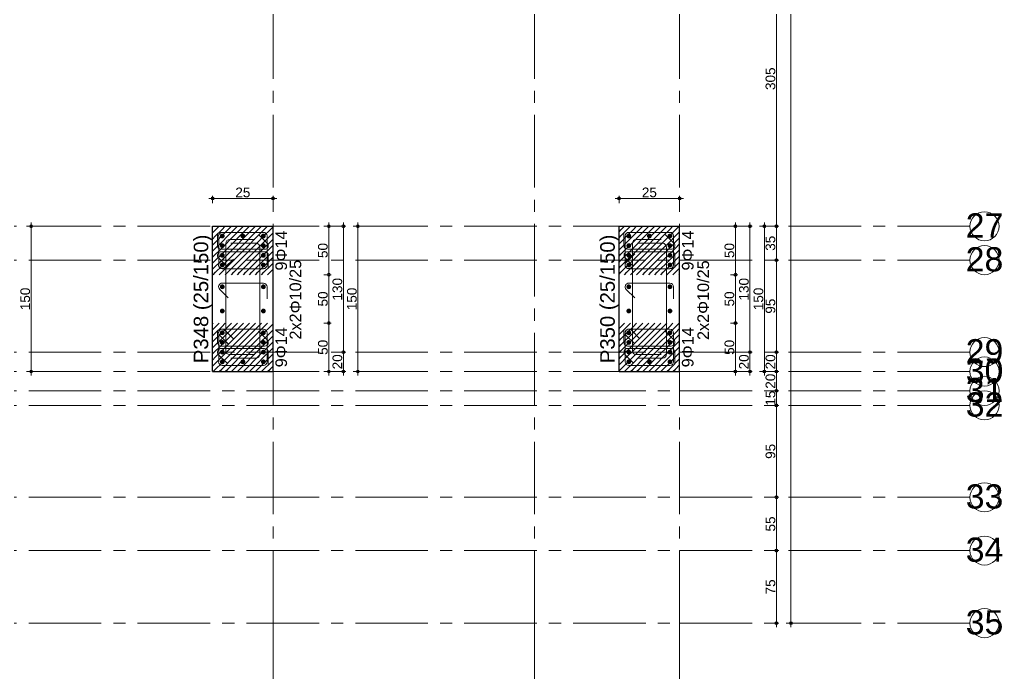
# Model space of a CAD drawing. Header units: millimetres. Extents: x 2232 to 85269, y -3593 to 5869.
# Drawn here: x 35440 to 36455, y 3116 to 3792 of the extents above; entities that cross this region are included whole.
import ezdxf

# ---------------------------------------------------------------- set-up
doc = ezdxf.new("R2010")
doc.units = ezdxf.units.MM
doc.linetypes.add('CENTER2', pattern=[112.5, 75, -12.5, 12.5, -12.5])
doc.linetypes.add('DASHDOT2', pattern=[12.7, 6.35, -3.175, 0, -3.175])
doc.layers.add('aks', color=251, linetype='DASHDOT2', lineweight=35)
for name, color, linetype in [('Donatı Yazısı', 7, 'Continuous'), ('Donatı Çizgisi', 7, 'Continuous'), ('Kolon', 7, 'Continuous'), ('Ölçülendirme', 7, 'Continuous')]:
    doc.layers.add(name, color=color, linetype=linetype)
doc.styles.add('arial_1_18', font='arial.ttf', dxfattribs={"height": 0.2})

# ---------------------------------------------------------------- blocks, each defined once
blk = doc.blocks.new('IDE999Entity6997')
at = {"layer": 'aks', "color": 250, "linetype": 'CENTER2', "lineweight": 5}
for points in [[(27135.6, 200), (27135.6, 2530)], [(27135.6, -100), (27135.6, 200)]]:
    blk.add_lwpolyline(points, dxfattribs=at)
blk = doc.blocks.new('IDE999Entity6998')
at = {"layer": 'aks', "color": 250, "linetype": 'CENTER2', "lineweight": 5}
for points in [[(27285.6, 200), (27285.6, 2530)], [(27285.6, -100), (27285.6, 200)]]:
    blk.add_lwpolyline(points, dxfattribs=at)
blk = doc.blocks.new('IDE999Entity6999')
at = {"layer": 'aks', "color": 250, "linetype": 'CENTER2', "lineweight": 5}
for points in [[(26865.6, 200), (26865.6, 2530)], [(26865.6, -100), (26865.6, 200)]]:
    blk.add_lwpolyline(points, dxfattribs=at)
blk = doc.blocks.new('IDE999Entity7019')
at = {"layer": 'aks', "color": 250, "linetype": 'CENTER2', "lineweight": 5}
for points in [[(24025.6, 610), (27285.6, 610)], [(27285.6, 610), (27585.6, 610)]]:
    blk.add_lwpolyline(points, dxfattribs=at)
at = {"layer": 'aks', "color": 30, "linetype": 'Continuous', "lineweight": 5}
blk.add_circle((27600.6, 610), 15, dxfattribs=at)
at = {"layer": 'aks', "color": 1, "linetype": 'Continuous', "lineweight": 5, "style": 'arial_1_18'}
blk.add_text('27', height=25, dxfattribs=at).set_placement((27581.2, 598.4))
blk = doc.blocks.new('IDE999Entity7020')
at = {"layer": 'aks', "color": 250, "linetype": 'CENTER2', "lineweight": 5}
for points in [[(24025.6, 460), (27285.6, 460)], [(27285.6, 460), (27585.6, 460)]]:
    blk.add_lwpolyline(points, dxfattribs=at)
at = {"layer": 'aks', "color": 30, "linetype": 'Continuous', "lineweight": 5}
blk.add_circle((27600.6, 460), 15, dxfattribs=at)
at = {"layer": 'aks', "color": 1, "linetype": 'Continuous', "lineweight": 5, "style": 'arial_1_18'}
blk.add_text('30', height=25, dxfattribs=at).set_placement((27581.2, 448.4))
blk = doc.blocks.new('IDE999Entity7021')
at = {"layer": 'aks', "color": 250, "linetype": 'CENTER2', "lineweight": 5}
for points in [[(24025.6, 480), (27285.6, 480)], [(27285.6, 480), (27585.6, 480)]]:
    blk.add_lwpolyline(points, dxfattribs=at)
at = {"layer": 'aks', "color": 30, "linetype": 'Continuous', "lineweight": 5}
blk.add_circle((27600.6, 480), 15, dxfattribs=at)
at = {"layer": 'aks', "color": 1, "linetype": 'Continuous', "lineweight": 5, "style": 'arial_1_18'}
blk.add_text('29', height=25, dxfattribs=at).set_placement((27581.2, 468.4))
blk = doc.blocks.new('IDE999Entity7022')
at = {"layer": 'aks', "color": 250, "linetype": 'CENTER2', "lineweight": 5}
for points in [[(24025.6, 440), (27285.6, 440)], [(27285.6, 440), (27585.6, 440)]]:
    blk.add_lwpolyline(points, dxfattribs=at)
at = {"layer": 'aks', "color": 30, "linetype": 'Continuous', "lineweight": 5}
blk.add_circle((27600.6, 440), 15, dxfattribs=at)
at = {"layer": 'aks', "color": 1, "linetype": 'Continuous', "lineweight": 5, "style": 'arial_1_18'}
blk.add_text('31', height=25, dxfattribs=at).set_placement((27581.2, 428.4))
blk = doc.blocks.new('IDE999Entity7023')
at = {"layer": 'aks', "color": 250, "linetype": 'CENTER2', "lineweight": 5}
for points in [[(24025.6, 575), (27285.6, 575)], [(27285.6, 575), (27585.6, 575)]]:
    blk.add_lwpolyline(points, dxfattribs=at)
at = {"layer": 'aks', "color": 30, "linetype": 'Continuous', "lineweight": 5}
blk.add_circle((27600.6, 575), 15, dxfattribs=at)
at = {"layer": 'aks', "color": 1, "linetype": 'Continuous', "lineweight": 5, "style": 'arial_1_18'}
blk.add_text('28', height=25, dxfattribs=at).set_placement((27581.2, 563.4))
blk = doc.blocks.new('IDE999Entity7024')
at = {"layer": 'aks', "color": 250, "linetype": 'CENTER2', "lineweight": 5}
for points in [[(24025.6, 425), (27285.6, 425)], [(27285.6, 425), (27585.6, 425)]]:
    blk.add_lwpolyline(points, dxfattribs=at)
at = {"layer": 'aks', "color": 30, "linetype": 'Continuous', "lineweight": 5}
blk.add_circle((27600.6, 425), 15, dxfattribs=at)
at = {"layer": 'aks', "color": 1, "linetype": 'Continuous', "lineweight": 5, "style": 'arial_1_18'}
blk.add_text('32', height=25, dxfattribs=at).set_placement((27581.2, 413.4))
blk = doc.blocks.new('IDE999Entity7025')
at = {"layer": 'aks', "color": 250, "linetype": 'CENTER2', "lineweight": 5}
for points in [[(24025.6, 330), (27285.6, 330)], [(27285.6, 330), (27585.6, 330)]]:
    blk.add_lwpolyline(points, dxfattribs=at)
at = {"layer": 'aks', "color": 30, "linetype": 'Continuous', "lineweight": 5}
blk.add_circle((27600.6, 330), 15, dxfattribs=at)
at = {"layer": 'aks', "color": 1, "linetype": 'Continuous', "lineweight": 5, "style": 'arial_1_18'}
blk.add_text('33', height=25, dxfattribs=at).set_placement((27581.2, 318.4))
blk = doc.blocks.new('IDE999Entity7026')
at = {"layer": 'aks', "color": 250, "linetype": 'CENTER2', "lineweight": 5}
for points in [[(24025.6, 275), (27285.6, 275)], [(27285.6, 275), (27585.6, 275)]]:
    blk.add_lwpolyline(points, dxfattribs=at)
at = {"layer": 'aks', "color": 30, "linetype": 'Continuous', "lineweight": 5}
blk.add_circle((27600.6, 275), 15, dxfattribs=at)
at = {"layer": 'aks', "color": 1, "linetype": 'Continuous', "lineweight": 5, "style": 'arial_1_18'}
blk.add_text('34', height=25, dxfattribs=at).set_placement((27581.2, 263.4))
blk = doc.blocks.new('IDE999Entity7027')
at = {"layer": 'aks', "color": 250, "linetype": 'CENTER2', "lineweight": 5}
for points in [[(24025.6, 200), (27285.6, 200)], [(27285.6, 200), (27585.6, 200)]]:
    blk.add_lwpolyline(points, dxfattribs=at)
at = {"layer": 'aks', "color": 30, "linetype": 'Continuous', "lineweight": 5}
blk.add_circle((27600.6, 200), 15, dxfattribs=at)
at = {"layer": 'aks', "color": 1, "linetype": 'Continuous', "lineweight": 5, "style": 'arial_1_18'}
blk.add_text('35', height=25, dxfattribs=at).set_placement((27581.2, 188.4))

msp = doc.modelspace()

# ---------------------------------------------------------------- hatches: boundary and pattern name
at = {"layer": 'Donatı Çizgisi', "linetype": 'Continuous', "lineweight": 5}
h = msp.add_hatch(color=5, dxfattribs=at)
edge = h.paths.add_edge_path(flags=0)
edge.add_arc((35649.2, 3568.2), 2.5, 0, 360)
h = msp.add_hatch(color=5, dxfattribs=at)
edge = h.paths.add_edge_path(flags=0)
edge.add_arc((35670.5, 3568.2), 2.5, 0, 360)
h = msp.add_hatch(color=5, dxfattribs=at)
edge = h.paths.add_edge_path(flags=0)
edge.add_arc((35691.7, 3568.2), 2.5, 0, 360)
h = msp.add_hatch(color=5, dxfattribs=at)
edge = h.paths.add_edge_path(flags=0)
edge.add_arc((36069.2, 3568.2), 2.5, 0, 360)
h = msp.add_hatch(color=5, dxfattribs=at)
edge = h.paths.add_edge_path(flags=0)
edge.add_arc((36090.5, 3568.2), 2.5, 0, 360)
h = msp.add_hatch(color=5, dxfattribs=at)
edge = h.paths.add_edge_path(flags=0)
edge.add_arc((36111.7, 3568.2), 2.5, 0, 360)
h = msp.add_hatch(color=5, dxfattribs=at)
edge = h.paths.add_edge_path(flags=0)
edge.add_arc((35649.2, 3558.2), 2.5, 0, 360)
h = msp.add_hatch(color=5, dxfattribs=at)
edge = h.paths.add_edge_path(flags=0)
edge.add_arc((35691.7, 3558.2), 2.5, 0, 360)
h = msp.add_hatch(color=5, dxfattribs=at)
edge = h.paths.add_edge_path(flags=0)
edge.add_arc((36069.2, 3558.2), 2.5, 0, 360)
h = msp.add_hatch(color=5, dxfattribs=at)
edge = h.paths.add_edge_path(flags=0)
edge.add_arc((36111.7, 3558.2), 2.5, 0, 360)
h = msp.add_hatch(color=5, dxfattribs=at)
edge = h.paths.add_edge_path(flags=0)
edge.add_arc((35649.2, 3548.2), 2.5, 0, 360)
h = msp.add_hatch(color=5, dxfattribs=at)
edge = h.paths.add_edge_path(flags=0)
edge.add_arc((35691.7, 3548.2), 2.5, 0, 360)
h = msp.add_hatch(color=5, dxfattribs=at)
edge = h.paths.add_edge_path(flags=0)
edge.add_arc((36069.2, 3548.2), 2.5, 0, 360)
h = msp.add_hatch(color=5, dxfattribs=at)
edge = h.paths.add_edge_path(flags=0)
edge.add_arc((36111.7, 3548.2), 2.5, 0, 360)
h = msp.add_hatch(color=5, dxfattribs=at)
edge = h.paths.add_edge_path(flags=0)
edge.add_arc((35649.2, 3538.2), 2.5, 0, 360)
h = msp.add_hatch(color=5, dxfattribs=at)
edge = h.paths.add_edge_path(flags=0)
edge.add_arc((35691.7, 3538.2), 2.5, 0, 360)
h = msp.add_hatch(color=5, dxfattribs=at)
edge = h.paths.add_edge_path(flags=0)
edge.add_arc((36069.2, 3538.2), 2.5, 0, 360)
h = msp.add_hatch(color=5, dxfattribs=at)
edge = h.paths.add_edge_path(flags=0)
edge.add_arc((36111.7, 3538.2), 2.5, 0, 360)
h = msp.add_hatch(color=5, dxfattribs=at)
edge = h.paths.add_edge_path(flags=0)
edge.add_arc((35649.2, 3515.7), 2.5, 0, 360)
h = msp.add_hatch(color=5, dxfattribs=at)
edge = h.paths.add_edge_path(flags=0)
edge.add_arc((35691.7, 3515.7), 2.5, 0, 360)
h = msp.add_hatch(color=5, dxfattribs=at)
edge = h.paths.add_edge_path(flags=0)
edge.add_arc((36069.2, 3515.7), 2.5, 0, 360)
h = msp.add_hatch(color=5, dxfattribs=at)
edge = h.paths.add_edge_path(flags=0)
edge.add_arc((36111.7, 3515.7), 2.5, 0, 360)
h = msp.add_hatch(color=5, dxfattribs=at)
edge = h.paths.add_edge_path(flags=0)
edge.add_arc((35649.2, 3490.7), 2.5, 0, 360)
h = msp.add_hatch(color=5, dxfattribs=at)
edge = h.paths.add_edge_path(flags=0)
edge.add_arc((35691.7, 3490.7), 2.5, 0, 360)
h = msp.add_hatch(color=5, dxfattribs=at)
edge = h.paths.add_edge_path(flags=0)
edge.add_arc((36069.2, 3490.7), 2.5, 0, 360)
h = msp.add_hatch(color=5, dxfattribs=at)
edge = h.paths.add_edge_path(flags=0)
edge.add_arc((36111.7, 3490.7), 2.5, 0, 360)
h = msp.add_hatch(color=5, dxfattribs=at)
edge = h.paths.add_edge_path(flags=0)
edge.add_arc((35649.2, 3468.2), 2.5, 0, 360)
h = msp.add_hatch(color=5, dxfattribs=at)
edge = h.paths.add_edge_path(flags=0)
edge.add_arc((35691.7, 3468.2), 2.5, 0, 360)
h = msp.add_hatch(color=5, dxfattribs=at)
edge = h.paths.add_edge_path(flags=0)
edge.add_arc((36069.2, 3468.2), 2.5, 0, 360)
h = msp.add_hatch(color=5, dxfattribs=at)
edge = h.paths.add_edge_path(flags=0)
edge.add_arc((36111.7, 3468.2), 2.5, 0, 360)
h = msp.add_hatch(color=5, dxfattribs=at)
edge = h.paths.add_edge_path(flags=0)
edge.add_arc((35649.2, 3458.2), 2.5, 0, 360)
h = msp.add_hatch(color=5, dxfattribs=at)
edge = h.paths.add_edge_path(flags=0)
edge.add_arc((35691.7, 3458.2), 2.5, 0, 360)
h = msp.add_hatch(color=5, dxfattribs=at)
edge = h.paths.add_edge_path(flags=0)
edge.add_arc((36069.2, 3458.2), 2.5, 0, 360)
h = msp.add_hatch(color=5, dxfattribs=at)
edge = h.paths.add_edge_path(flags=0)
edge.add_arc((36111.7, 3458.2), 2.5, 0, 360)
h = msp.add_hatch(color=5, dxfattribs=at)
edge = h.paths.add_edge_path(flags=0)
edge.add_arc((35649.2, 3448.2), 2.5, 0, 360)
h = msp.add_hatch(color=5, dxfattribs=at)
edge = h.paths.add_edge_path(flags=0)
edge.add_arc((35691.7, 3448.2), 2.5, 0, 360)
h = msp.add_hatch(color=5, dxfattribs=at)
edge = h.paths.add_edge_path(flags=0)
edge.add_arc((36069.2, 3448.2), 2.5, 0, 360)
h = msp.add_hatch(color=5, dxfattribs=at)
edge = h.paths.add_edge_path(flags=0)
edge.add_arc((36111.7, 3448.2), 2.5, 0, 360)
h = msp.add_hatch(color=5, dxfattribs=at)
edge = h.paths.add_edge_path(flags=0)
edge.add_arc((35649.2, 3438.2), 2.5, 0, 360)
h = msp.add_hatch(color=5, dxfattribs=at)
edge = h.paths.add_edge_path(flags=0)
edge.add_arc((35670.5, 3438.2), 2.5, 0, 360)
h = msp.add_hatch(color=5, dxfattribs=at)
edge = h.paths.add_edge_path(flags=0)
edge.add_arc((35691.7, 3438.2), 2.5, 0, 360)
h = msp.add_hatch(color=5, dxfattribs=at)
edge = h.paths.add_edge_path(flags=0)
edge.add_arc((36069.2, 3438.2), 2.5, 0, 360)
h = msp.add_hatch(color=5, dxfattribs=at)
edge = h.paths.add_edge_path(flags=0)
edge.add_arc((36090.5, 3438.2), 2.5, 0, 360)
h = msp.add_hatch(color=5, dxfattribs=at)
edge = h.paths.add_edge_path(flags=0)
edge.add_arc((36111.7, 3438.2), 2.5, 0, 360)

# ---------------------------------------------------------------- linework, layer by layer
at = {"layer": 'Donatı Çizgisi', "color": 1, "linetype": 'Continuous', "lineweight": 5}
for points in [[(35644.2, 3558.2), (35644.2, 3570.7)], [(35656.7, 3564.4), (35682.7, 3564.4)], [(35686.8, 3569.7), (35695.6, 3560.8)], [(36064.2, 3558.2), (36064.2, 3570.7)], [(36076.7, 3564.4), (36102.7, 3564.4)], [(36106.8, 3569.7), (36115.6, 3560.8)], [(35693, 3554.4), (35648, 3554.4)], [(35653, 3449.4), (35653, 3560.7)], [(35684.2, 3560.7), (35658.2, 3560.7)], [(35688, 3445.7), (35688, 3556.9)], [(36113, 3554.4), (36068, 3554.4)], [(36073, 3449.4), (36073, 3560.7)], [(36104.2, 3560.7), (36078.2, 3560.7)], [(36108, 3445.7), (36108, 3556.9)], [(35654.2, 3536.7), (35645.3, 3545.5)], [(35648, 3551.9), (35693, 3551.9)], [(35696.7, 3548.2), (35696.7, 3535.7)], [(36074.2, 3536.7), (36065.3, 3545.5)], [(36068, 3551.9), (36113, 3551.9)], [(36116.7, 3548.2), (36116.7, 3535.7)], [(35655.4, 3504.2), (35646.6, 3513)], [(35649.2, 3519.4), (35691.7, 3519.4)], [(35695.5, 3515.7), (35695.5, 3503.2)], [(36075.4, 3504.2), (36066.6, 3513)], [(36069.2, 3519.4), (36111.7, 3519.4)], [(36115.5, 3515.7), (36115.5, 3503.2)], [(35644.2, 3458.2), (35644.2, 3470.7)], [(35686.8, 3469.7), (35695.6, 3460.8)], [(36064.2, 3458.2), (36064.2, 3470.7)], [(36106.8, 3469.7), (36115.6, 3460.8)], [(35693, 3454.4), (35648, 3454.4)], [(35648, 3451.9), (35693, 3451.9)], [(36113, 3454.4), (36068, 3454.4)], [(36068, 3451.9), (36113, 3451.9)], [(35654.2, 3436.7), (35645.3, 3445.5)], [(35682.7, 3445.7), (35656.7, 3445.7)], [(35658.2, 3441.9), (35684.2, 3441.9)], [(35696.7, 3448.2), (35696.7, 3435.7)], [(36074.2, 3436.7), (36065.3, 3445.5)], [(36102.7, 3445.7), (36076.7, 3445.7)], [(36078.2, 3441.9), (36104.2, 3441.9)], [(36116.7, 3448.2), (36116.7, 3435.7)]]:
    msp.add_lwpolyline(points, dxfattribs=at)
at = {"layer": 'Donatı Çizgisi', "color": 5, "linetype": 'Continuous', "lineweight": 5}
for points in [[(35645.5, 3538.2), (35645.5, 3568.2)], [(35649.2, 3571.9), (35691.7, 3571.9)], [(35695.5, 3568.2), (35695.5, 3538.2)], [(36065.5, 3538.2), (36065.5, 3568.2)], [(36069.2, 3571.9), (36111.7, 3571.9)], [(36115.5, 3568.2), (36115.5, 3538.2)], [(35646.6, 3540.8), (35655.4, 3549.7)], [(35660.7, 3544.4), (35651.9, 3535.5)], [(36066.6, 3540.8), (36075.4, 3549.7)], [(36080.7, 3544.4), (36071.9, 3535.5)], [(35691.7, 3534.4), (35649.2, 3534.4)], [(36111.7, 3534.4), (36069.2, 3534.4)], [(35645.5, 3468.2), (35645.5, 3438.2)], [(35646.6, 3465.5), (35655.4, 3456.7)], [(35691.7, 3471.9), (35649.2, 3471.9)], [(35660.7, 3462), (35651.9, 3470.8)], [(35695.5, 3438.2), (35695.5, 3468.2)], [(36065.5, 3468.2), (36065.5, 3438.2)], [(36066.6, 3465.5), (36075.4, 3456.7)], [(36111.7, 3471.9), (36069.2, 3471.9)], [(36080.7, 3462), (36071.9, 3470.8)], [(36115.5, 3438.2), (36115.5, 3468.2)], [(35649.2, 3434.4), (35691.7, 3434.4)], [(36069.2, 3434.4), (36111.7, 3434.4)]]:
    msp.add_lwpolyline(points, dxfattribs=at)
for centre, start, end in [((35649.2, 3568.2), 90, 180), ((35691.7, 3568.2), 0, 90), ((36069.2, 3568.2), 90, 180), ((36111.7, 3568.2), 0, 90), ((35649.2, 3538.2), 135, 270), ((35649.2, 3538.2), 180, 315), ((35691.7, 3538.2), 270, 0), ((36069.2, 3538.2), 135, 270), ((36069.2, 3538.2), 180, 315), ((36111.7, 3538.2), 270, 0), ((35649.2, 3468.2), 45, 180), ((35649.2, 3468.2), 90, 225), ((35691.7, 3468.2), 0, 90), ((36069.2, 3468.2), 45, 180), ((36069.2, 3468.2), 90, 225), ((36111.7, 3468.2), 0, 90), ((35649.2, 3438.2), 180, 270), ((35691.7, 3438.2), 270, 0), ((36069.2, 3438.2), 180, 270), ((36111.7, 3438.2), 270, 0)]:
    msp.add_arc(centre, 3.75, start, end, dxfattribs=at)
at = {"layer": 'Donatı Çizgisi', "color": 1, "linetype": 'Continuous', "lineweight": 5}
for centre, start, end in [((35656.7, 3560.7), 90, 180), ((36076.7, 3560.7), 90, 180), ((35648, 3558.2), 180, 270), ((35684.2, 3556.9), 0, 90), ((35693, 3558.2), 270, 45), ((36068, 3558.2), 180, 270), ((36104.2, 3556.9), 0, 90), ((36113, 3558.2), 270, 45), ((35648, 3548.2), 90, 225), ((35693, 3548.2), 0, 90), ((36068, 3548.2), 90, 225), ((36113, 3548.2), 0, 90), ((35649.2, 3515.7), 90, 225), ((35691.7, 3515.7), 0, 90), ((36069.2, 3515.7), 90, 225), ((36111.7, 3515.7), 0, 90), ((35648, 3458.2), 180, 270), ((35648, 3448.2), 90, 225), ((35693, 3458.2), 270, 45), ((35693, 3448.2), 0, 90), ((36068, 3458.2), 180, 270), ((36068, 3448.2), 90, 225), ((36113, 3458.2), 270, 45), ((36113, 3448.2), 0, 90), ((35656.7, 3449.4), 180, 270), ((35684.2, 3445.7), 270, 0), ((36076.7, 3449.4), 180, 270), ((36104.2, 3445.7), 270, 0)]:
    msp.add_arc(centre, 3.75, start, end, dxfattribs=at)
at = {"layer": 'Kolon', "color": 251, "linetype": 'Continuous', "lineweight": -3}
for points in [[(35639.2, 3571.3), (35646.1, 3578.2)], [(35639.2, 3577.5), (35639.8, 3578.2)], [(35642.3, 3568.2), (35648.6, 3574.4)], [(35648.6, 3568.2), (35658.6, 3578.2)], [(35648.6, 3574.4), (35652.3, 3578.2)], [(35654.8, 3568.2), (35661.1, 3574.4)], [(35661.1, 3568.2), (35671.1, 3578.2)], [(35661.1, 3574.4), (35664.8, 3578.2)], [(35667.3, 3568.2), (35673.6, 3574.4)], [(35673.6, 3568.2), (35683.6, 3578.2)], [(35673.6, 3574.4), (35677.3, 3578.2)], [(35679.8, 3568.2), (35686.1, 3574.4)], [(35686.1, 3568.2), (35696.1, 3578.2)], [(35686.1, 3574.4), (35689.8, 3578.2)], [(35692.3, 3568.2), (35698.6, 3574.4)], [(35698.6, 3574.4), (35701.7, 3577.5)], [(36059.2, 3572.5), (36061.1, 3574.4)], [(36061.1, 3568.2), (36071.1, 3578.2)], [(36061.1, 3574.4), (36064.8, 3578.2)], [(36067.3, 3568.2), (36073.6, 3574.4)], [(36073.6, 3568.2), (36083.6, 3578.2)], [(36073.6, 3574.4), (36077.3, 3578.2)], [(36079.8, 3568.2), (36086.1, 3574.4)], [(36086.1, 3568.2), (36096.1, 3578.2)], [(36086.1, 3574.4), (36089.8, 3578.2)], [(36092.3, 3568.2), (36098.6, 3574.4)], [(36098.6, 3568.2), (36108.6, 3578.2)], [(36098.6, 3574.4), (36102.3, 3578.2)], [(36104.8, 3568.2), (36111.1, 3574.4)], [(36111.1, 3568.2), (36121.1, 3578.2)], [(36111.1, 3574.4), (36114.8, 3578.2)], [(35639.2, 3558.8), (35648.6, 3568.2)], [(35639.2, 3565), (35642.3, 3568.2)], [(35648.6, 3555.7), (35661.1, 3568.2)], [(35648.6, 3561.9), (35654.8, 3568.2)], [(35661.1, 3555.7), (35673.6, 3568.2)], [(35661.1, 3561.9), (35667.3, 3568.2)], [(35673.6, 3555.7), (35686.1, 3568.2)], [(35673.6, 3561.9), (35679.8, 3568.2)], [(35686.1, 3555.7), (35698.6, 3568.2)], [(35686.1, 3561.9), (35692.3, 3568.2)], [(35698.6, 3568.2), (35701.7, 3571.3)], [(35698.6, 3561.9), (35701.7, 3565)], [(36059.2, 3566.3), (36061.1, 3568.2)], [(36061.1, 3555.7), (36073.6, 3568.2)], [(36061.1, 3561.9), (36067.3, 3568.2)], [(36073.6, 3555.7), (36086.1, 3568.2)], [(36073.6, 3561.9), (36079.8, 3568.2)], [(36086.1, 3555.7), (36098.6, 3568.2)], [(36086.1, 3561.9), (36092.3, 3568.2)], [(36098.6, 3555.7), (36111.1, 3568.2)], [(36098.6, 3561.9), (36104.8, 3568.2)], [(36111.1, 3561.9), (36117.3, 3568.2)], [(36111.1, 3555.7), (36121.7, 3566.3)], [(36117.3, 3568.2), (36121.7, 3572.5)], [(35639.2, 3546.3), (35648.6, 3555.7)], [(35639.2, 3552.5), (35642.3, 3555.7)], [(35642.3, 3555.7), (35648.6, 3561.9)], [(35648.6, 3543.2), (35661.1, 3555.7)], [(35648.6, 3549.4), (35654.8, 3555.7)], [(35654.8, 3555.7), (35661.1, 3561.9)], [(35661.1, 3543.2), (35673.6, 3555.7)], [(35661.1, 3549.4), (35667.3, 3555.7)], [(35667.3, 3555.7), (35673.6, 3561.9)], [(35673.6, 3543.2), (35686.1, 3555.7)], [(35673.6, 3549.4), (35679.8, 3555.7)], [(35679.8, 3555.7), (35686.1, 3561.9)], [(35686.1, 3543.2), (35698.6, 3555.7)], [(35686.1, 3549.4), (35692.3, 3555.7)], [(35692.3, 3555.7), (35698.6, 3561.9)], [(35698.6, 3555.7), (35701.7, 3558.8)], [(36059.2, 3560), (36061.1, 3561.9)], [(36059.2, 3553.8), (36061.1, 3555.7)], [(36061.1, 3543.2), (36073.6, 3555.7)], [(36061.1, 3549.4), (36067.3, 3555.7)], [(36067.3, 3555.7), (36073.6, 3561.9)], [(36073.6, 3543.2), (36086.1, 3555.7)], [(36073.6, 3549.4), (36079.8, 3555.7)], [(36079.8, 3555.7), (36086.1, 3561.9)], [(36086.1, 3543.2), (36098.6, 3555.7)], [(36086.1, 3549.4), (36092.3, 3555.7)], [(36092.3, 3555.7), (36098.6, 3561.9)], [(36098.6, 3543.2), (36111.1, 3555.7)], [(36098.6, 3549.4), (36104.8, 3555.7)], [(36104.8, 3555.7), (36111.1, 3561.9)], [(36111.1, 3549.4), (36117.3, 3555.7)], [(36111.1, 3543.2), (36121.7, 3553.8)], [(36117.3, 3555.7), (36121.7, 3560)], [(35642.3, 3543.2), (35648.6, 3549.4)], [(35654.8, 3543.2), (35661.1, 3549.4)], [(35667.3, 3543.2), (35673.6, 3549.4)], [(35679.8, 3543.2), (35686.1, 3549.4)], [(35692.3, 3543.2), (35698.6, 3549.4)], [(35698.6, 3549.4), (35701.7, 3552.5)], [(35698.6, 3543.2), (35701.7, 3546.3)], [(36059.2, 3547.5), (36061.1, 3549.4)], [(36067.3, 3543.2), (36073.6, 3549.4)], [(36079.8, 3543.2), (36086.1, 3549.4)], [(36092.3, 3543.2), (36098.6, 3549.4)], [(36104.8, 3543.2), (36111.1, 3549.4)], [(36117.3, 3543.2), (36121.7, 3547.5)], [(35639.2, 3533.8), (35648.6, 3543.2)], [(35639.2, 3540), (35642.3, 3543.2)], [(35642.3, 3530.7), (35648.6, 3536.9)], [(35648.6, 3530.7), (35661.1, 3543.2)], [(35648.6, 3536.9), (35654.8, 3543.2)], [(35654.8, 3530.7), (35661.1, 3536.9)], [(35661.1, 3530.7), (35673.6, 3543.2)], [(35661.1, 3536.9), (35667.3, 3543.2)], [(35667.3, 3530.7), (35673.6, 3536.9)], [(35673.6, 3530.7), (35686.1, 3543.2)], [(35673.6, 3536.9), (35679.8, 3543.2)], [(35679.8, 3530.7), (35686.1, 3536.9)], [(35686.1, 3530.7), (35698.6, 3543.2)], [(35686.1, 3536.9), (35692.3, 3543.2)], [(35692.3, 3530.7), (35698.6, 3536.9)], [(35698.6, 3536.9), (35701.7, 3540)], [(35698.6, 3530.7), (35701.7, 3533.8)], [(36059.2, 3541.3), (36061.1, 3543.2)], [(36059.2, 3535), (36061.1, 3536.9)], [(36061.1, 3530.7), (36073.6, 3543.2)], [(36061.1, 3536.9), (36067.3, 3543.2)], [(36067.3, 3530.7), (36073.6, 3536.9)], [(36073.6, 3530.7), (36086.1, 3543.2)], [(36073.6, 3536.9), (36079.8, 3543.2)], [(36079.8, 3530.7), (36086.1, 3536.9)], [(36086.1, 3530.7), (36098.6, 3543.2)], [(36086.1, 3536.9), (36092.3, 3543.2)], [(36092.3, 3530.7), (36098.6, 3536.9)], [(36098.6, 3530.7), (36111.1, 3543.2)], [(36098.6, 3536.9), (36104.8, 3543.2)], [(36104.8, 3530.7), (36111.1, 3536.9)], [(36111.1, 3536.9), (36117.3, 3543.2)], [(36111.1, 3530.7), (36121.7, 3541.3)], [(36117.3, 3530.7), (36121.7, 3535)], [(35639.8, 3528.2), (35642.3, 3530.7)], [(35646.1, 3528.2), (35648.6, 3530.7)], [(35652.3, 3528.2), (35654.8, 3530.7)], [(35658.6, 3528.2), (35661.1, 3530.7)], [(35664.8, 3528.2), (35667.3, 3530.7)], [(35671.1, 3528.2), (35673.6, 3530.7)], [(35677.3, 3528.2), (35679.8, 3530.7)], [(35683.6, 3528.2), (35686.1, 3530.7)], [(35689.8, 3528.2), (35692.3, 3530.7)], [(35696.1, 3528.2), (35698.6, 3530.7)], [(36059.2, 3528.8), (36061.1, 3530.7)], [(36064.8, 3528.2), (36067.3, 3530.7)], [(36071.1, 3528.2), (36073.6, 3530.7)], [(36077.3, 3528.2), (36079.8, 3530.7)], [(36083.6, 3528.2), (36086.1, 3530.7)], [(36089.8, 3528.2), (36092.3, 3530.7)], [(36096.1, 3528.2), (36098.6, 3530.7)], [(36102.3, 3528.2), (36104.8, 3530.7)], [(36108.6, 3528.2), (36111.1, 3530.7)], [(36114.8, 3528.2), (36117.3, 3530.7)], [(36121.1, 3528.2), (36121.7, 3528.8)], [(35639.2, 3471.3), (35646.1, 3478.2)], [(35639.2, 3477.5), (35639.8, 3478.2)], [(35642.3, 3468.2), (35648.6, 3474.4)], [(35648.6, 3468.2), (35658.6, 3478.2)], [(35648.6, 3474.4), (35652.3, 3478.2)], [(35654.8, 3468.2), (35661.1, 3474.4)], [(35661.1, 3468.2), (35671.1, 3478.2)], [(35661.1, 3474.4), (35664.8, 3478.2)], [(35667.3, 3468.2), (35673.6, 3474.4)], [(35673.6, 3468.2), (35683.6, 3478.2)], [(35673.6, 3474.4), (35677.3, 3478.2)], [(35679.8, 3468.2), (35686.1, 3474.4)], [(35686.1, 3468.2), (35696.1, 3478.2)], [(35686.1, 3474.4), (35689.8, 3478.2)], [(35692.3, 3468.2), (35698.6, 3474.4)], [(35698.6, 3474.4), (35701.7, 3477.5)], [(36059.2, 3472.5), (36061.1, 3474.4)], [(36061.1, 3468.2), (36071.1, 3478.2)], [(36061.1, 3474.4), (36064.8, 3478.2)], [(36067.3, 3468.2), (36073.6, 3474.4)], [(36073.6, 3468.2), (36083.6, 3478.2)], [(36073.6, 3474.4), (36077.3, 3478.2)], [(36079.8, 3468.2), (36086.1, 3474.4)], [(36086.1, 3468.2), (36096.1, 3478.2)], [(36086.1, 3474.4), (36089.8, 3478.2)], [(36092.3, 3468.2), (36098.6, 3474.4)], [(36098.6, 3468.2), (36108.6, 3478.2)], [(36098.6, 3474.4), (36102.3, 3478.2)], [(36104.8, 3468.2), (36111.1, 3474.4)], [(36111.1, 3468.2), (36121.1, 3478.2)], [(36111.1, 3474.4), (36114.8, 3478.2)], [(36117.3, 3468.2), (36121.7, 3472.5)], [(35639.2, 3458.8), (35648.6, 3468.2)], [(35639.2, 3465), (35642.3, 3468.2)], [(35648.6, 3455.7), (35661.1, 3468.2)], [(35648.6, 3461.9), (35654.8, 3468.2)], [(35661.1, 3455.7), (35673.6, 3468.2)], [(35661.1, 3461.9), (35667.3, 3468.2)], [(35673.6, 3455.7), (35686.1, 3468.2)], [(35673.6, 3461.9), (35679.8, 3468.2)], [(35686.1, 3455.7), (35698.6, 3468.2)], [(35686.1, 3461.9), (35692.3, 3468.2)], [(35698.6, 3468.2), (35701.7, 3471.3)], [(35698.6, 3461.9), (35701.7, 3465)], [(36059.2, 3466.3), (36061.1, 3468.2)], [(36061.1, 3455.7), (36073.6, 3468.2)], [(36061.1, 3461.9), (36067.3, 3468.2)], [(36073.6, 3455.7), (36086.1, 3468.2)], [(36073.6, 3461.9), (36079.8, 3468.2)], [(36086.1, 3455.7), (36098.6, 3468.2)], [(36086.1, 3461.9), (36092.3, 3468.2)], [(36098.6, 3455.7), (36111.1, 3468.2)], [(36098.6, 3461.9), (36104.8, 3468.2)], [(36111.1, 3461.9), (36117.3, 3468.2)], [(36111.1, 3455.7), (36121.7, 3466.3)], [(35639.2, 3446.3), (35648.6, 3455.7)], [(35639.2, 3452.5), (35642.3, 3455.7)], [(35642.3, 3455.7), (35648.6, 3461.9)], [(35648.6, 3443.2), (35661.1, 3455.7)], [(35648.6, 3449.4), (35654.8, 3455.7)], [(35654.8, 3455.7), (35661.1, 3461.9)], [(35661.1, 3443.2), (35673.6, 3455.7)], [(35661.1, 3449.4), (35667.3, 3455.7)], [(35667.3, 3455.7), (35673.6, 3461.9)], [(35673.6, 3443.2), (35686.1, 3455.7)], [(35673.6, 3449.4), (35679.8, 3455.7)], [(35679.8, 3455.7), (35686.1, 3461.9)], [(35686.1, 3443.2), (35698.6, 3455.7)], [(35686.1, 3449.4), (35692.3, 3455.7)], [(35692.3, 3455.7), (35698.6, 3461.9)], [(35698.6, 3455.7), (35701.7, 3458.8)], [(35698.6, 3449.4), (35701.7, 3452.5)], [(36059.2, 3460), (36061.1, 3461.9)], [(36059.2, 3453.8), (36061.1, 3455.7)], [(36061.1, 3443.2), (36073.6, 3455.7)], [(36061.1, 3449.4), (36067.3, 3455.7)], [(36067.3, 3455.7), (36073.6, 3461.9)], [(36073.6, 3443.2), (36086.1, 3455.7)], [(36073.6, 3449.4), (36079.8, 3455.7)], [(36079.8, 3455.7), (36086.1, 3461.9)], [(36086.1, 3443.2), (36098.6, 3455.7)], [(36086.1, 3449.4), (36092.3, 3455.7)], [(36092.3, 3455.7), (36098.6, 3461.9)], [(36098.6, 3443.2), (36111.1, 3455.7)], [(36098.6, 3449.4), (36104.8, 3455.7)], [(36104.8, 3455.7), (36111.1, 3461.9)], [(36111.1, 3449.4), (36117.3, 3455.7)], [(36111.1, 3443.2), (36121.7, 3453.8)], [(36117.3, 3455.7), (36121.7, 3460)], [(35639.2, 3433.8), (35648.6, 3443.2)], [(35639.2, 3440), (35642.3, 3443.2)], [(35642.3, 3443.2), (35648.6, 3449.4)], [(35648.6, 3430.7), (35661.1, 3443.2)], [(35648.6, 3436.9), (35654.8, 3443.2)], [(35654.8, 3443.2), (35661.1, 3449.4)], [(35661.1, 3430.7), (35673.6, 3443.2)], [(35661.1, 3436.9), (35667.3, 3443.2)], [(35667.3, 3443.2), (35673.6, 3449.4)], [(35673.6, 3430.7), (35686.1, 3443.2)], [(35673.6, 3436.9), (35679.8, 3443.2)], [(35679.8, 3443.2), (35686.1, 3449.4)], [(35686.1, 3430.7), (35698.6, 3443.2)], [(35686.1, 3436.9), (35692.3, 3443.2)], [(35692.3, 3443.2), (35698.6, 3449.4)], [(35698.6, 3443.2), (35701.7, 3446.3)], [(36059.2, 3447.5), (36061.1, 3449.4)], [(36059.2, 3441.3), (36061.1, 3443.2)], [(36061.1, 3430.7), (36073.6, 3443.2)], [(36061.1, 3436.9), (36067.3, 3443.2)], [(36067.3, 3443.2), (36073.6, 3449.4)], [(36073.6, 3430.7), (36086.1, 3443.2)], [(36073.6, 3436.9), (36079.8, 3443.2)], [(36079.8, 3443.2), (36086.1, 3449.4)], [(36086.1, 3430.7), (36098.6, 3443.2)], [(36086.1, 3436.9), (36092.3, 3443.2)], [(36092.3, 3443.2), (36098.6, 3449.4)], [(36098.6, 3430.7), (36111.1, 3443.2)], [(36098.6, 3436.9), (36104.8, 3443.2)], [(36104.8, 3443.2), (36111.1, 3449.4)], [(36111.1, 3436.9), (36117.3, 3443.2)], [(36117.3, 3443.2), (36121.7, 3447.5)], [(35642.3, 3430.7), (35648.6, 3436.9)], [(35654.8, 3430.7), (35661.1, 3436.9)], [(35667.3, 3430.7), (35673.6, 3436.9)], [(35679.8, 3430.7), (35686.1, 3436.9)], [(35692.3, 3430.7), (35698.6, 3436.9)], [(35698.6, 3436.9), (35701.7, 3440)], [(35698.6, 3430.7), (35701.7, 3433.8)], [(36059.2, 3435), (36061.1, 3436.9)], [(36067.3, 3430.7), (36073.6, 3436.9)], [(36079.8, 3430.7), (36086.1, 3436.9)], [(36092.3, 3430.7), (36098.6, 3436.9)], [(36104.8, 3430.7), (36111.1, 3436.9)], [(36111.1, 3430.7), (36121.7, 3441.3)], [(36117.3, 3430.7), (36121.7, 3435)], [(35639.8, 3428.2), (35642.3, 3430.7)], [(35646.1, 3428.2), (35648.6, 3430.7)], [(35652.3, 3428.2), (35654.8, 3430.7)], [(35658.6, 3428.2), (35661.1, 3430.7)], [(35664.8, 3428.2), (35667.3, 3430.7)], [(35671.1, 3428.2), (35673.6, 3430.7)], [(35677.3, 3428.2), (35679.8, 3430.7)], [(35683.6, 3428.2), (35686.1, 3430.7)], [(35689.8, 3428.2), (35692.3, 3430.7)], [(35696.1, 3428.2), (35698.6, 3430.7)], [(36059.2, 3428.8), (36061.1, 3430.7)], [(36064.8, 3428.2), (36067.3, 3430.7)], [(36071.1, 3428.2), (36073.6, 3430.7)], [(36077.3, 3428.2), (36079.8, 3430.7)], [(36083.6, 3428.2), (36086.1, 3430.7)], [(36089.8, 3428.2), (36092.3, 3430.7)], [(36096.1, 3428.2), (36098.6, 3430.7)], [(36102.3, 3428.2), (36104.8, 3430.7)], [(36108.6, 3428.2), (36111.1, 3430.7)], [(36114.8, 3428.2), (36117.3, 3430.7)], [(36121.1, 3428.2), (36121.7, 3428.8)]]:
    msp.add_lwpolyline(points, dxfattribs=at)
at = {"layer": 'Kolon', "color": 33, "linetype": 'Continuous', "lineweight": -3}
for points in [[(35639.2, 3428.2), (35639.2, 3578.2)], [(35639.2, 3578.2), (35701.7, 3578.2)], [(35701.7, 3428.2), (35701.7, 3578.2)], [(36059.2, 3428.2), (36059.2, 3578.2)], [(36059.2, 3578.2), (36121.7, 3578.2)], [(36121.7, 3428.2), (36121.7, 3578.2)], [(35639.2, 3428.2), (35701.7, 3428.2)], [(36059.2, 3428.2), (36121.7, 3428.2)]]:
    msp.add_lwpolyline(points, dxfattribs=at)
at = {"layer": 'Ölçülendirme', "color": 5, "linetype": 'Continuous', "lineweight": 5}
for points in [[(36221.7, 3164.2), (36221.7, 5502.2)], [(36236.7, 3164.2), (36236.7, 5502.2)], [(35705.7, 3607), (35635.2, 3607)], [(35639.2, 3602), (35639.2, 3609.5)], [(35701.7, 3602), (35701.7, 3609.5)], [(36125.7, 3607), (36055.2, 3607)], [(36059.2, 3602), (36059.2, 3609.5)], [(36121.7, 3602), (36121.7, 3609.5)], [(35446.8, 3578.2), (35454.3, 3578.2)], [(35451.8, 3424.2), (35451.8, 3582.2)], [(35754.3, 3578.2), (35761.8, 3578.2)], [(35759.3, 3424.2), (35759.3, 3582.2)], [(35769.3, 3578.2), (35776.8, 3578.2)], [(35774.3, 3424.2), (35774.3, 3582.2)], [(35784.3, 3578.2), (35791.8, 3578.2)], [(35789.3, 3424.2), (35789.3, 3582.2)], [(36174.3, 3578.2), (36181.8, 3578.2)], [(36179.3, 3424.2), (36179.3, 3582.2)], [(36189.3, 3578.2), (36196.8, 3578.2)], [(36194.3, 3424.2), (36194.3, 3582.2)], [(36204.3, 3578.2), (36211.8, 3578.2)], [(36209.3, 3424.2), (36209.3, 3582.2)], [(36216.7, 3578.2), (36224.2, 3578.2)], [(36216.7, 3543.2), (36224.2, 3543.2)], [(35754.3, 3528.2), (35761.8, 3528.2)], [(36174.3, 3528.2), (36181.8, 3528.2)], [(35754.3, 3478.2), (35761.8, 3478.2)], [(36174.3, 3478.2), (36181.8, 3478.2)], [(35769.3, 3448.2), (35776.8, 3448.2)], [(36189.3, 3448.2), (36196.8, 3448.2)], [(36216.7, 3448.2), (36224.2, 3448.2)], [(35446.8, 3428.2), (35454.3, 3428.2)], [(35754.3, 3428.2), (35761.8, 3428.2)], [(35769.3, 3428.2), (35776.8, 3428.2)], [(35784.3, 3428.2), (35791.8, 3428.2)], [(36174.3, 3428.2), (36181.8, 3428.2)], [(36189.3, 3428.2), (36196.8, 3428.2)], [(36204.3, 3428.2), (36211.8, 3428.2)], [(36216.7, 3428.2), (36224.2, 3428.2)], [(36216.7, 3408.2), (36224.2, 3408.2)], [(36216.7, 3393.2), (36224.2, 3393.2)], [(36216.7, 3298.2), (36224.2, 3298.2)], [(36216.7, 3243.2), (36224.2, 3243.2)], [(36216.7, 3168.2), (36224.2, 3168.2)], [(36231.7, 3168.2), (36239.2, 3168.2)]]:
    msp.add_lwpolyline(points, dxfattribs=at)
for centre in [(35639.2, 3607), (35701.7, 3607), (36059.2, 3607), (36121.7, 3607), (35451.8, 3578.2), (35759.3, 3578.2), (35774.3, 3578.2), (35789.3, 3578.2), (36179.3, 3578.2), (36194.3, 3578.2), (36209.3, 3578.2), (36221.7, 3578.2), (36221.7, 3543.2), (35759.3, 3528.2), (36179.3, 3528.2), (35759.3, 3478.2), (36179.3, 3478.2), (35774.3, 3448.2), (36194.3, 3448.2), (36221.7, 3448.2), (35451.8, 3428.2), (35759.3, 3428.2), (35774.3, 3428.2), (35789.3, 3428.2), (36179.3, 3428.2), (36194.3, 3428.2), (36209.3, 3428.2), (36221.7, 3428.2), (36221.7, 3408.2), (36221.7, 3393.2), (36221.7, 3298.2), (36221.7, 3243.2), (36221.7, 3168.2), (36236.7, 3168.2)]:
    msp.add_circle(centre, 1.5, dxfattribs=at)

# ---------------------------------------------------------------- block references
at = {"layer": 'aks'}
for name in ['IDE999Entity6999', 'IDE999Entity6997', 'IDE999Entity6998', 'IDE999Entity7019', 'IDE999Entity7023', 'IDE999Entity7021', 'IDE999Entity7020', 'IDE999Entity7022', 'IDE999Entity7024', 'IDE999Entity7025', 'IDE999Entity7026', 'IDE999Entity7027']:
    msp.add_blockref(name, (8836.1, 2968.2), dxfattribs=at)

# ---------------------------------------------------------------- texts
at = {"layer": 'Donatı Yazısı', "color": 1, "linetype": 'Continuous', "lineweight": 5, "style": 'arial_1_18'}
for s, p in [('9Φ14', (35716.1, 3532.5)), ('9Φ14', (36136.1, 3532.5)), ('2x2Φ10/25', (35730.8, 3461.2)), ('2x2Φ10/25', (36152.1, 3460.7)), ('9Φ14', (35716.1, 3432.5)), ('9Φ14', (36136.1, 3432.5))]:
    msp.add_text(s, height=12, rotation=90, dxfattribs=at).set_placement(p)
at = {"layer": 'Kolon', "color": 1, "linetype": 'Continuous', "lineweight": 5, "style": 'arial_1_18'}
for s, p in [('P348 (25/150)', (35634.7, 3436.8)), ('P350 (25/150)', (36054.7, 3436.8))]:
    msp.add_text(s, height=15, rotation=90, dxfattribs=at).set_placement(p)
at = {"layer": 'Ölçülendirme', "color": 5, "linetype": 'Continuous', "lineweight": 5, "style": 'arial_1_18'}
for s, p in [('305', (36220.5, 3719)), ('35', (36220.5, 3552.9)), ('50', (35758.1, 3545.4)), ('50', (36178.1, 3545.4)), ('130', (35773.1, 3501.5)), ('130', (36193.1, 3501.5)), ('150', (35450.6, 3491.5)), ('150', (35788.1, 3491.5)), ('150', (36208.1, 3491.5)), ('50', (35758.1, 3495.4)), ('50', (36178.1, 3495.4)), ('95', (36220.5, 3487.9)), ('50', (35758.1, 3445.4)), ('50', (36178.1, 3445.4)), ('20', (35773.1, 3430.4)), ('20', (36193.1, 3430.4)), ('20', (36220.5, 3430.4)), ('20', (36220.5, 3410.4)), ('15', (36220.5, 3392.9)), ('95', (36220.5, 3337.9)), ('55', (36220.5, 3262.9)), ('75', (36220.5, 3197.9))]:
    msp.add_text(s, height=10, rotation=90, dxfattribs=at).set_placement(p)
for p in [(35662.7, 3608.2), (36082.7, 3608.2)]:
    msp.add_text('25', height=10, dxfattribs=at).set_placement(p)

doc.saveas('drawing.dxf')
